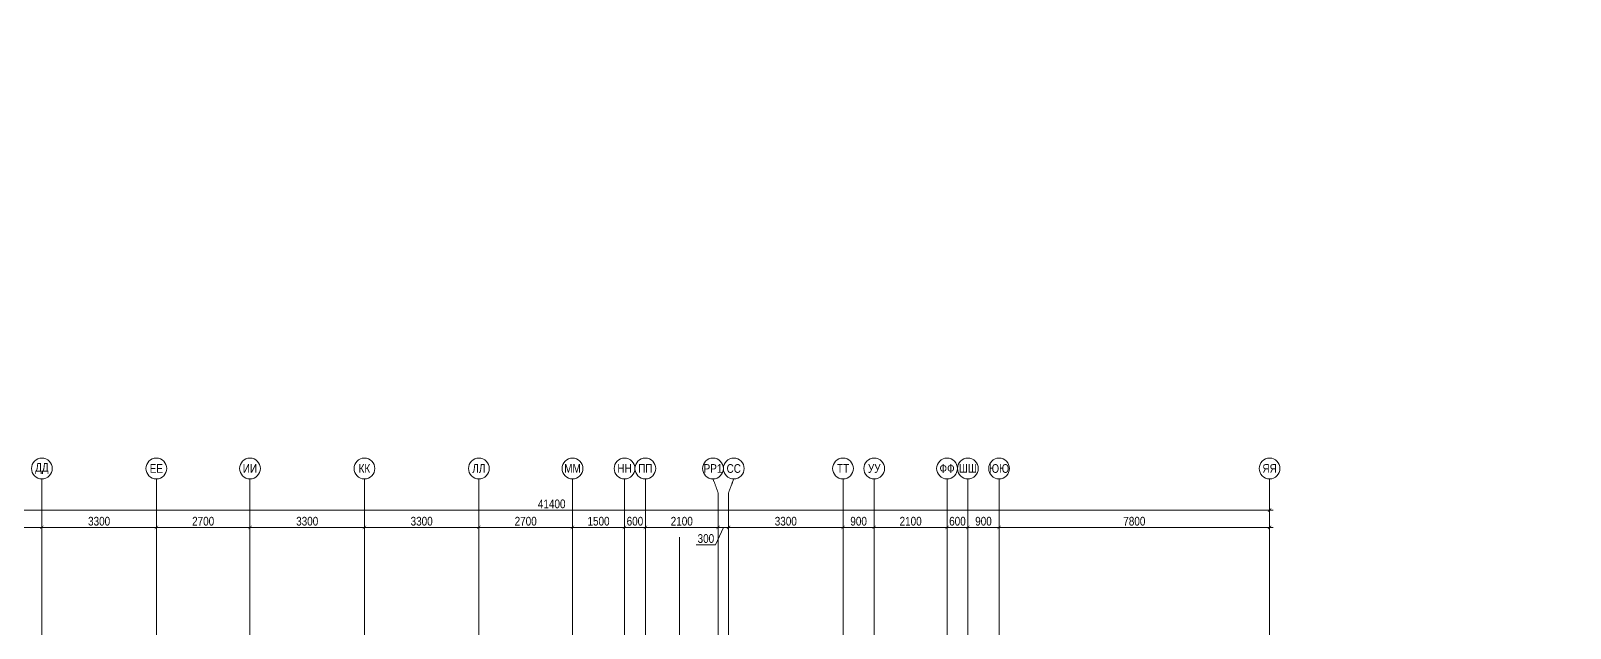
# Model space of a CAD drawing. Header units: millimetres. Extents: x -65509 to 912790, y 446 to 713294.
# Drawn here: x 468481 to 512869, y 641914 to 659149 of the extents above; entities that cross this region are included whole.
import ezdxf
from ezdxf import colors
from ezdxf.entities.mleader import LeaderData, LeaderLine
from ezdxf.enums import TextEntityAlignment as Align
from ezdxf.math import Vec2, Vec3

# ---------------------------------------------------------------- set-up
doc = ezdxf.new("R2010")
doc.units = ezdxf.units.MM
doc.linetypes.add('CENTER2', pattern=[28.575, 19.05, -3.175, 3.175, -3.175])
doc.linetypes.add('DASHED', pattern=[19.05, 12.7, -6.35])
doc.layers.get('Defpoints').update_dxf_attribs({"color": 250})
doc.layers.add('АР_Делит', color=250, linetype='Continuous', lineweight=0, plot=False)
for name, color, linetype, lineweight in [('АР_Разрезы марка', 7, 'Continuous', 13), ('РД_Оси_100', 250, 'Continuous', 0), ('РД_Оси_размер', 250, 'Continuous', 0)]:
    doc.layers.add(name, color=color, linetype=linetype, lineweight=lineweight)
doc.styles.add('style1', font='ARIALN.TTF')
doc.styles.add('ккк', font='isocpeur.ttf', dxfattribs={"width": 0.85, "oblique": 15})
doc.dimstyles.new('Dim100_ареал', dxfattribs={"dimscale": 100, "dimtxt": 2.5, "dimasz": 1, "dimexe": 1, "dimexo": 1, "dimgap": 0.5, "dimtad": 1, "dimzin": 12, "dimdsep": 46, "dimtxsty": 'style1', "dimblk": 'ARCHTICK', "dimcen": 1, "dimdle": 1, "dimclrd": 256, "dimclre": 256, "dimaunit": 1, "dimadec": 0, "dimazin": 3, "dimtfac": 1, "dimtmove": 1, "dimatfit": 3, "dimldrblk": 'OPEN30', "dimfxl": 4, "dimfxlon": 1, "dimtolj": 1, "dimtzin": 0, "dimlwd": 9, "dimlwe": 9, "dimarcsym": 0})

# ---------------------------------------------------------------- blocks, each defined once
blk = doc.blocks.new('A-iden')
at = {"linetype": 'Continuous', "lineweight": 5}
blk.add_circle((0, -4), 3, dxfattribs=at)
at = {"color": 0, "linetype": 'Continuous', "lineweight": 20, "style": 'ккк', "width": 0.85}
blk.add_attdef('ID', text='', height=8, dxfattribs=at).set_placement((0.31, -3.85), align=Align.MIDDLE_CENTER)
blk = doc.blocks.new('_ArchTick')
at = {"color": 0, "linetype": 'ByBlock', "const_width": 0.15}
blk.add_lwpolyline([(-0.5, -0.5), (0.5, 0.5)], dxfattribs=at)
blk = doc.blocks.new('*D227')
at = {"layer": 'Defpoints', "color": 0, "transparency": 16777216}
for p in [(114600, 139039), (73200, 137039), (114600, 137039)]:
    blk.add_point(p, dxfattribs=at)
at = {"layer": 'РД_Оси_размер', "color": 0, "lineweight": 5, "transparency": 16777216}
for p, q in [((73100, 139039), (114700, 139039)), ((73200, 138839), (73200, 139139)), ((114600, 138839), (114600, 139139))]:
    blk.add_line(p, q, dxfattribs=at)
at = {"layer": 'РД_Оси_размер', "color": 0, "lineweight": 5, "transparency": 16777216, "xscale": 100, "yscale": 100, "zscale": 100, "rotation": 180}
blk.add_blockref('_ArchTick', (73200, 139039), dxfattribs=at)
at = {"layer": 'РД_Оси_размер', "color": 0, "lineweight": 5, "transparency": 16777216, "xscale": 100, "yscale": 100, "zscale": 100}
blk.add_blockref('_ArchTick', (114600, 139039), dxfattribs=at)
at = {"layer": 'РД_Оси_размер', "color": 0, "transparency": 16777216, "insert": (93900, 139216), "char_height": 250, "attachment_point": 5, "style": 'style1'}
blk.add_mtext('\\A1;41400', dxfattribs=at)
blk = doc.blocks.new('_Open30')
at = {"color": 0, "linetype": 'ByBlock', "lineweight": -2}
for p, q in [((-1, 0.27), (0, 0)), ((0, 0), (-1, -0.27)), ((0, 0), (-1, 0))]:
    blk.add_line(p, q, dxfattribs=at)
blk = doc.blocks.new('*D390')
at = {"layer": 'Defpoints', "color": 0, "transparency": 16777216}
for p in [(79200, 138539), (76500, 137039), (79200, 137039)]:
    blk.add_point(p, dxfattribs=at)
at = {"layer": 'РД_Оси_размер', "color": 0, "lineweight": 5, "transparency": 16777216}
for p, q in [((76400, 138539), (79300, 138539)), ((76500, 138339), (76500, 138639)), ((79200, 138339), (79200, 138639))]:
    blk.add_line(p, q, dxfattribs=at)
at = {"layer": 'РД_Оси_размер', "color": 0, "lineweight": 5, "transparency": 16777216, "xscale": 100, "yscale": 100, "zscale": 100, "rotation": 180}
blk.add_blockref('_ArchTick', (76500, 138539), dxfattribs=at)
at = {"layer": 'РД_Оси_размер', "color": 0, "lineweight": 5, "transparency": 16777216, "xscale": 100, "yscale": 100, "zscale": 100}
blk.add_blockref('_ArchTick', (79200, 138539), dxfattribs=at)
at = {"layer": 'РД_Оси_размер', "color": 0, "transparency": 16777216, "insert": (77850, 138716), "char_height": 250, "attachment_point": 5, "style": 'style1'}
blk.add_mtext('\\A1;2700', dxfattribs=at)
blk = doc.blocks.new('*D339')
at = {"layer": 'Defpoints', "color": 0, "transparency": 16777216}
for p in [(82500, 138539), (79200, 137039), (82500, 137039)]:
    blk.add_point(p, dxfattribs=at)
at = {"layer": 'РД_Оси_размер', "color": 0, "lineweight": 5, "transparency": 16777216}
for p, q in [((79100, 138539), (82600, 138539)), ((79200, 138339), (79200, 138639)), ((82500, 138339), (82500, 138639))]:
    blk.add_line(p, q, dxfattribs=at)
at = {"layer": 'РД_Оси_размер', "color": 0, "lineweight": 5, "transparency": 16777216, "xscale": 100, "yscale": 100, "zscale": 100, "rotation": 180}
blk.add_blockref('_ArchTick', (79200, 138539), dxfattribs=at)
at = {"layer": 'РД_Оси_размер', "color": 0, "lineweight": 5, "transparency": 16777216, "xscale": 100, "yscale": 100, "zscale": 100}
blk.add_blockref('_ArchTick', (82500, 138539), dxfattribs=at)
at = {"layer": 'РД_Оси_размер', "color": 0, "transparency": 16777216, "insert": (80850, 138716), "char_height": 250, "attachment_point": 5, "style": 'style1'}
blk.add_mtext('\\A1;3300', dxfattribs=at)
blk = doc.blocks.new('*D340')
at = {"layer": 'Defpoints', "color": 0, "transparency": 16777216}
for p in [(85200, 138539), (82500, 137039), (85200, 137039)]:
    blk.add_point(p, dxfattribs=at)
at = {"layer": 'РД_Оси_размер', "color": 0, "lineweight": 5, "transparency": 16777216}
for p, q in [((82400, 138539), (85300, 138539)), ((82500, 138339), (82500, 138639)), ((85200, 138339), (85200, 138639))]:
    blk.add_line(p, q, dxfattribs=at)
at = {"layer": 'РД_Оси_размер', "color": 0, "lineweight": 5, "transparency": 16777216, "xscale": 100, "yscale": 100, "zscale": 100, "rotation": 180}
blk.add_blockref('_ArchTick', (82500, 138539), dxfattribs=at)
at = {"layer": 'РД_Оси_размер', "color": 0, "lineweight": 5, "transparency": 16777216, "xscale": 100, "yscale": 100, "zscale": 100}
blk.add_blockref('_ArchTick', (85200, 138539), dxfattribs=at)
at = {"layer": 'РД_Оси_размер', "color": 0, "transparency": 16777216, "insert": (83850, 138716), "char_height": 250, "attachment_point": 5, "style": 'style1'}
blk.add_mtext('\\A1;2700', dxfattribs=at)
blk = doc.blocks.new('*D341')
at = {"layer": 'Defpoints', "color": 0, "transparency": 16777216}
for p in [(88500, 138539), (85200, 137039), (88500, 137039)]:
    blk.add_point(p, dxfattribs=at)
at = {"layer": 'РД_Оси_размер', "color": 0, "lineweight": 5, "transparency": 16777216}
for p, q in [((85100, 138539), (88600, 138539)), ((85200, 138339), (85200, 138639)), ((88500, 138339), (88500, 138639))]:
    blk.add_line(p, q, dxfattribs=at)
at = {"layer": 'РД_Оси_размер', "color": 0, "lineweight": 5, "transparency": 16777216, "xscale": 100, "yscale": 100, "zscale": 100, "rotation": 180}
blk.add_blockref('_ArchTick', (85200, 138539), dxfattribs=at)
at = {"layer": 'РД_Оси_размер', "color": 0, "lineweight": 5, "transparency": 16777216, "xscale": 100, "yscale": 100, "zscale": 100}
blk.add_blockref('_ArchTick', (88500, 138539), dxfattribs=at)
at = {"layer": 'РД_Оси_размер', "color": 0, "transparency": 16777216, "insert": (86850, 138716), "char_height": 250, "attachment_point": 5, "style": 'style1'}
blk.add_mtext('\\A1;3300', dxfattribs=at)
blk = doc.blocks.new('*D342')
at = {"layer": 'Defpoints', "color": 0, "transparency": 16777216}
for p in [(91800, 138539), (88500, 137039), (91800, 137039)]:
    blk.add_point(p, dxfattribs=at)
at = {"layer": 'РД_Оси_размер', "color": 0, "lineweight": 5, "transparency": 16777216}
for p, q in [((88400, 138539), (91900, 138539)), ((88500, 138339), (88500, 138639)), ((91800, 138339), (91800, 138639))]:
    blk.add_line(p, q, dxfattribs=at)
at = {"layer": 'РД_Оси_размер', "color": 0, "lineweight": 5, "transparency": 16777216, "xscale": 100, "yscale": 100, "zscale": 100, "rotation": 180}
blk.add_blockref('_ArchTick', (88500, 138539), dxfattribs=at)
at = {"layer": 'РД_Оси_размер', "color": 0, "lineweight": 5, "transparency": 16777216, "xscale": 100, "yscale": 100, "zscale": 100}
blk.add_blockref('_ArchTick', (91800, 138539), dxfattribs=at)
at = {"layer": 'РД_Оси_размер', "color": 0, "transparency": 16777216, "insert": (90150, 138716), "char_height": 250, "attachment_point": 5, "style": 'style1'}
blk.add_mtext('\\A1;3300', dxfattribs=at)
blk = doc.blocks.new('*D343')
at = {"layer": 'Defpoints', "color": 0, "transparency": 16777216}
for p in [(94500, 138539), (91800, 137039), (94500, 137039)]:
    blk.add_point(p, dxfattribs=at)
at = {"layer": 'РД_Оси_размер', "color": 0, "lineweight": 5, "transparency": 16777216}
for p, q in [((91700, 138539), (94600, 138539)), ((91800, 138339), (91800, 138639)), ((94500, 138339), (94500, 138639))]:
    blk.add_line(p, q, dxfattribs=at)
at = {"layer": 'РД_Оси_размер', "color": 0, "lineweight": 5, "transparency": 16777216, "xscale": 100, "yscale": 100, "zscale": 100, "rotation": 180}
blk.add_blockref('_ArchTick', (91800, 138539), dxfattribs=at)
at = {"layer": 'РД_Оси_размер', "color": 0, "lineweight": 5, "transparency": 16777216, "xscale": 100, "yscale": 100, "zscale": 100}
blk.add_blockref('_ArchTick', (94500, 138539), dxfattribs=at)
at = {"layer": 'РД_Оси_размер', "color": 0, "transparency": 16777216, "insert": (93150, 138716), "char_height": 250, "attachment_point": 5, "style": 'style1'}
blk.add_mtext('\\A1;2700', dxfattribs=at)
blk = doc.blocks.new('*D344')
at = {"layer": 'Defpoints', "color": 0, "transparency": 16777216}
for p in [(96000, 138539), (94500, 137039), (96000, 137039)]:
    blk.add_point(p, dxfattribs=at)
at = {"layer": 'РД_Оси_размер', "color": 0, "lineweight": 5, "transparency": 16777216}
for p, q in [((94400, 138539), (96100, 138539)), ((94500, 138339), (94500, 138639)), ((96000, 138339), (96000, 138639))]:
    blk.add_line(p, q, dxfattribs=at)
at = {"layer": 'РД_Оси_размер', "color": 0, "lineweight": 5, "transparency": 16777216, "xscale": 100, "yscale": 100, "zscale": 100, "rotation": 180}
blk.add_blockref('_ArchTick', (94500, 138539), dxfattribs=at)
at = {"layer": 'РД_Оси_размер', "color": 0, "lineweight": 5, "transparency": 16777216, "xscale": 100, "yscale": 100, "zscale": 100}
blk.add_blockref('_ArchTick', (96000, 138539), dxfattribs=at)
at = {"layer": 'РД_Оси_размер', "color": 0, "transparency": 16777216, "insert": (95250, 138716), "char_height": 250, "attachment_point": 5, "style": 'style1'}
blk.add_mtext('\\A1;1500', dxfattribs=at)
blk = doc.blocks.new('*D345')
at = {"layer": 'Defpoints', "color": 0, "transparency": 16777216}
for p in [(96600, 138539), (96000, 137039), (96600, 137039)]:
    blk.add_point(p, dxfattribs=at)
at = {"layer": 'РД_Оси_размер', "color": 0, "lineweight": 5, "transparency": 16777216}
for p, q in [((95900, 138539), (96700, 138539)), ((96000, 138339), (96000, 138639)), ((96600, 138339), (96600, 138639))]:
    blk.add_line(p, q, dxfattribs=at)
at = {"layer": 'РД_Оси_размер', "color": 0, "lineweight": 5, "transparency": 16777216, "xscale": 100, "yscale": 100, "zscale": 100, "rotation": 180}
blk.add_blockref('_ArchTick', (96000, 138539), dxfattribs=at)
at = {"layer": 'РД_Оси_размер', "color": 0, "lineweight": 5, "transparency": 16777216, "xscale": 100, "yscale": 100, "zscale": 100}
blk.add_blockref('_ArchTick', (96600, 138539), dxfattribs=at)
at = {"layer": 'РД_Оси_размер', "color": 0, "transparency": 16777216, "insert": (96300, 138716), "char_height": 250, "attachment_point": 5, "style": 'style1'}
blk.add_mtext('\\A1;600', dxfattribs=at)
blk = doc.blocks.new('*D411')
at = {"layer": 'Defpoints', "color": 0, "transparency": 16777216}
for p in [(98700, 138539), (96600, 137039), (98700, 137039)]:
    blk.add_point(p, dxfattribs=at)
at = {"layer": 'РД_Оси_размер', "color": 0, "lineweight": 5, "transparency": 16777216}
for p, q in [((96500, 138539), (98800, 138539)), ((96600, 138339), (96600, 138639)), ((98700, 138339), (98700, 138639))]:
    blk.add_line(p, q, dxfattribs=at)
at = {"layer": 'РД_Оси_размер', "color": 0, "lineweight": 5, "transparency": 16777216, "xscale": 100, "yscale": 100, "zscale": 100, "rotation": 180}
blk.add_blockref('_ArchTick', (96600, 138539), dxfattribs=at)
at = {"layer": 'РД_Оси_размер', "color": 0, "lineweight": 5, "transparency": 16777216, "xscale": 100, "yscale": 100, "zscale": 100}
blk.add_blockref('_ArchTick', (98700, 138539), dxfattribs=at)
at = {"layer": 'РД_Оси_размер', "color": 0, "transparency": 16777216, "insert": (97650, 138716), "char_height": 250, "attachment_point": 5, "style": 'style1'}
blk.add_mtext('\\A1;2100', dxfattribs=at)
blk = doc.blocks.new('*D412')
at = {"layer": 'Defpoints', "color": 0, "transparency": 16777216}
for p in [(99000, 138539), (98700, 137039), (99000, 137039)]:
    blk.add_point(p, dxfattribs=at)
at = {"layer": 'РД_Оси_размер', "color": 0, "lineweight": 5, "transparency": 16777216}
for p, q in [((98600, 138539), (99100, 138539)), ((98850, 138539), (98622, 138039)), ((98700, 138339), (98700, 138639)), ((99000, 138339), (99000, 138639)), ((98622, 138039), (98070, 138039))]:
    blk.add_line(p, q, dxfattribs=at)
at = {"layer": 'РД_Оси_размер', "color": 0, "lineweight": 5, "transparency": 16777216, "xscale": 100, "yscale": 100, "zscale": 100, "rotation": 180}
blk.add_blockref('_ArchTick', (98700, 138539), dxfattribs=at)
at = {"layer": 'РД_Оси_размер', "color": 0, "lineweight": 5, "transparency": 16777216, "xscale": 100, "yscale": 100, "zscale": 100}
blk.add_blockref('_ArchTick', (99000, 138539), dxfattribs=at)
at = {"layer": 'РД_Оси_размер', "color": 0, "transparency": 16777216, "insert": (98346, 138216), "char_height": 250, "attachment_point": 5, "style": 'style1'}
blk.add_mtext('\\A1;300', dxfattribs=at)
blk = doc.blocks.new('*D413')
at = {"layer": 'Defpoints', "color": 0, "transparency": 16777216}
for p in [(102300, 138539), (99000, 137039), (102300, 137039)]:
    blk.add_point(p, dxfattribs=at)
at = {"layer": 'РД_Оси_размер', "color": 0, "lineweight": 5, "transparency": 16777216}
for p, q in [((98900, 138539), (102400, 138539)), ((99000, 138339), (99000, 138639)), ((102300, 138339), (102300, 138639))]:
    blk.add_line(p, q, dxfattribs=at)
at = {"layer": 'РД_Оси_размер', "color": 0, "lineweight": 5, "transparency": 16777216, "xscale": 100, "yscale": 100, "zscale": 100, "rotation": 180}
blk.add_blockref('_ArchTick', (99000, 138539), dxfattribs=at)
at = {"layer": 'РД_Оси_размер', "color": 0, "lineweight": 5, "transparency": 16777216, "xscale": 100, "yscale": 100, "zscale": 100}
blk.add_blockref('_ArchTick', (102300, 138539), dxfattribs=at)
at = {"layer": 'РД_Оси_размер', "color": 0, "transparency": 16777216, "insert": (100650, 138716), "char_height": 250, "attachment_point": 5, "style": 'style1'}
blk.add_mtext('\\A1;3300', dxfattribs=at)
blk = doc.blocks.new('*D414')
at = {"layer": 'Defpoints', "color": 0, "transparency": 16777216}
for p in [(103200, 138539), (102300, 137039), (103200, 137039)]:
    blk.add_point(p, dxfattribs=at)
at = {"layer": 'РД_Оси_размер', "color": 0, "lineweight": 5, "transparency": 16777216}
for p, q in [((102200, 138539), (103300, 138539)), ((102300, 138339), (102300, 138639)), ((103200, 138339), (103200, 138639))]:
    blk.add_line(p, q, dxfattribs=at)
at = {"layer": 'РД_Оси_размер', "color": 0, "lineweight": 5, "transparency": 16777216, "xscale": 100, "yscale": 100, "zscale": 100, "rotation": 180}
blk.add_blockref('_ArchTick', (102300, 138539), dxfattribs=at)
at = {"layer": 'РД_Оси_размер', "color": 0, "lineweight": 5, "transparency": 16777216, "xscale": 100, "yscale": 100, "zscale": 100}
blk.add_blockref('_ArchTick', (103200, 138539), dxfattribs=at)
at = {"layer": 'РД_Оси_размер', "color": 0, "transparency": 16777216, "insert": (102750, 138716), "char_height": 250, "attachment_point": 5, "style": 'style1'}
blk.add_mtext('\\A1;900', dxfattribs=at)
blk = doc.blocks.new('*D415')
at = {"layer": 'Defpoints', "color": 0, "transparency": 16777216}
for p in [(105300, 138539), (103200, 137039), (105300, 137039)]:
    blk.add_point(p, dxfattribs=at)
at = {"layer": 'РД_Оси_размер', "color": 0, "lineweight": 5, "transparency": 16777216}
for p, q in [((103100, 138539), (105400, 138539)), ((103200, 138339), (103200, 138639)), ((105300, 138339), (105300, 138639))]:
    blk.add_line(p, q, dxfattribs=at)
at = {"layer": 'РД_Оси_размер', "color": 0, "lineweight": 5, "transparency": 16777216, "xscale": 100, "yscale": 100, "zscale": 100, "rotation": 180}
blk.add_blockref('_ArchTick', (103200, 138539), dxfattribs=at)
at = {"layer": 'РД_Оси_размер', "color": 0, "lineweight": 5, "transparency": 16777216, "xscale": 100, "yscale": 100, "zscale": 100}
blk.add_blockref('_ArchTick', (105300, 138539), dxfattribs=at)
at = {"layer": 'РД_Оси_размер', "color": 0, "transparency": 16777216, "insert": (104250, 138716), "char_height": 250, "attachment_point": 5, "style": 'style1'}
blk.add_mtext('\\A1;2100', dxfattribs=at)
blk = doc.blocks.new('*D416')
at = {"layer": 'Defpoints', "color": 0, "transparency": 16777216}
for p in [(105900, 138539), (105300, 137039), (105900, 137039)]:
    blk.add_point(p, dxfattribs=at)
at = {"layer": 'РД_Оси_размер', "color": 0, "lineweight": 5, "transparency": 16777216}
for p, q in [((105200, 138539), (106000, 138539)), ((105300, 138339), (105300, 138639)), ((105900, 138339), (105900, 138639))]:
    blk.add_line(p, q, dxfattribs=at)
at = {"layer": 'РД_Оси_размер', "color": 0, "lineweight": 5, "transparency": 16777216, "xscale": 100, "yscale": 100, "zscale": 100, "rotation": 180}
blk.add_blockref('_ArchTick', (105300, 138539), dxfattribs=at)
at = {"layer": 'РД_Оси_размер', "color": 0, "lineweight": 5, "transparency": 16777216, "xscale": 100, "yscale": 100, "zscale": 100}
blk.add_blockref('_ArchTick', (105900, 138539), dxfattribs=at)
at = {"layer": 'РД_Оси_размер', "color": 0, "transparency": 16777216, "insert": (105600, 138716), "char_height": 250, "attachment_point": 5, "style": 'style1'}
blk.add_mtext('\\A1;600', dxfattribs=at)
blk = doc.blocks.new('*D417')
at = {"layer": 'Defpoints', "color": 0, "transparency": 16777216}
for p in [(106800, 138539), (105900, 137039), (106800, 137039)]:
    blk.add_point(p, dxfattribs=at)
at = {"layer": 'РД_Оси_размер', "color": 0, "lineweight": 5, "transparency": 16777216}
for p, q in [((105800, 138539), (106900, 138539)), ((105900, 138339), (105900, 138639)), ((106800, 138339), (106800, 138639))]:
    blk.add_line(p, q, dxfattribs=at)
at = {"layer": 'РД_Оси_размер', "color": 0, "lineweight": 5, "transparency": 16777216, "xscale": 100, "yscale": 100, "zscale": 100, "rotation": 180}
blk.add_blockref('_ArchTick', (105900, 138539), dxfattribs=at)
at = {"layer": 'РД_Оси_размер', "color": 0, "lineweight": 5, "transparency": 16777216, "xscale": 100, "yscale": 100, "zscale": 100}
blk.add_blockref('_ArchTick', (106800, 138539), dxfattribs=at)
at = {"layer": 'РД_Оси_размер', "color": 0, "transparency": 16777216, "insert": (106350, 138716), "char_height": 250, "attachment_point": 5, "style": 'style1'}
blk.add_mtext('\\A1;900', dxfattribs=at)
blk = doc.blocks.new('*D418')
at = {"layer": 'Defpoints', "color": 0, "transparency": 16777216}
for p in [(114600, 138539), (106800, 137039), (114600, 137039)]:
    blk.add_point(p, dxfattribs=at)
at = {"layer": 'РД_Оси_размер', "color": 0, "lineweight": 5, "transparency": 16777216}
for p, q in [((106700, 138539), (114700, 138539)), ((106800, 138339), (106800, 138639)), ((114600, 138339), (114600, 138639))]:
    blk.add_line(p, q, dxfattribs=at)
at = {"layer": 'РД_Оси_размер', "color": 0, "lineweight": 5, "transparency": 16777216, "xscale": 100, "yscale": 100, "zscale": 100, "rotation": 180}
blk.add_blockref('_ArchTick', (106800, 138539), dxfattribs=at)
at = {"layer": 'РД_Оси_размер', "color": 0, "lineweight": 5, "transparency": 16777216, "xscale": 100, "yscale": 100, "zscale": 100}
blk.add_blockref('_ArchTick', (114600, 138539), dxfattribs=at)
at = {"layer": 'РД_Оси_размер', "color": 0, "transparency": 16777216, "insert": (110700, 138716), "char_height": 250, "attachment_point": 5, "style": 'style1'}
blk.add_mtext('\\A1;7800', dxfattribs=at)
blk = doc.blocks.new('СОШ_2200_АР_ОСИ_М100_28.05.24')
at = {"layer": 'РД_Оси_100', "linetype": 'CENTER2'}
for p, q in [((79200, -6155), (79200, 139938.679)), ((85200, -6155), (85200, 139938.679)), ((88500, -6155), (88500, 139938.679)), ((91800, -6155), (91800, 139938.679)), ((94500, -6155), (94500, 139938.679)), ((96000, -6155), (96000, 139938.679)), ((102300, -6155), (102300, 139938.679)), ((114600, -6155), (114600, 139938.679))]:
    blk.add_line(p, q, dxfattribs=at)
for points in [[(82500, 139938.679), (82500, -6155)], [(96600, -6155), (96600, 139938.679)], [(98700, -6194.98), (98700, 139538.679), (98550, 139938.679)], [(99000, -6195.83), (99000, 139538.679), (99150, 139938.679)], [(103200, -6155), (103200, 139938.679)], [(105300, -6155), (105300, 139938.679)], [(105900, 139938.679), (105900, -6155)], [(106800, -6155), (106800, 139938.679)]]:
    blk.add_lwpolyline(points, dxfattribs=at)
at = {"layer": 'РД_Оси_100', "color": 0}
ref = blk.add_blockref('A-iden', (79200, 140638.679), dxfattribs=dict(at, xscale=100, yscale=100, zscale=100))
ref.add_attrib('ID', 'ДД', dxfattribs={"layer": '0', "linetype": 'Continuous', "height": 250, "style": 'style1'}).set_placement((79200, 140238.679), align=Align.MIDDLE)
ref = blk.add_blockref('A-iden', (82500.02, 140638.679), dxfattribs=dict(at, xscale=100, yscale=100, zscale=100))
ref.add_attrib('ID', 'ЕЕ', dxfattribs={"layer": '0', "linetype": 'Continuous', "height": 250, "style": 'style1'}).set_placement((82500.02, 140238.679), align=Align.MIDDLE)
ref = blk.add_blockref('A-iden', (85200, 140638.679), dxfattribs=dict(at, xscale=100, yscale=100, zscale=100))
ref.add_attrib('ID', 'ИИ', dxfattribs={"layer": '0', "linetype": 'Continuous', "height": 250, "style": 'style1'}).set_placement((85200, 140238.679), align=Align.MIDDLE)
ref = blk.add_blockref('A-iden', (88500, 140638.679), dxfattribs=dict(at, xscale=100, yscale=100, zscale=100))
ref.add_attrib('ID', 'КК', dxfattribs={"layer": '0', "linetype": 'Continuous', "height": 250, "style": 'style1'}).set_placement((88500, 140238.679), align=Align.MIDDLE)
ref = blk.add_blockref('A-iden', (91800, 140638.679), dxfattribs=dict(at, xscale=100, yscale=100, zscale=100))
ref.add_attrib('ID', 'ЛЛ', dxfattribs={"layer": '0', "linetype": 'Continuous', "height": 250, "style": 'style1'}).set_placement((91800, 140238.679), align=Align.MIDDLE)
ref = blk.add_blockref('A-iden', (94500, 140638.679), dxfattribs=dict(at, xscale=100, yscale=100, zscale=100))
ref.add_attrib('ID', 'ММ', dxfattribs={"layer": '0', "linetype": 'Continuous', "height": 250, "style": 'style1'}).set_placement((94500, 140238.679), align=Align.MIDDLE)
ref = blk.add_blockref('A-iden', (96000, 140638.679), dxfattribs=dict(at, xscale=100, yscale=100, zscale=100))
ref.add_attrib('ID', 'НН', dxfattribs={"layer": '0', "linetype": 'Continuous', "height": 250, "style": 'style1'}).set_placement((96000, 140238.679), align=Align.MIDDLE)
ref = blk.add_blockref('A-iden', (96600, 140638.679), dxfattribs=dict(at, xscale=100, yscale=100, zscale=100))
ref.add_attrib('ID', 'ПП', dxfattribs={"layer": '0', "linetype": 'Continuous', "height": 250, "style": 'style1'}).set_placement((96600, 140238.679), align=Align.MIDDLE)
ref = blk.add_blockref('A-iden', (98550, 140638.679), dxfattribs=dict(at, xscale=100, yscale=100, zscale=100))
ref.add_attrib('ID', 'РР1', dxfattribs={"layer": '0', "linetype": 'Continuous', "height": 250, "style": 'style1'}).set_placement((98550, 140238.679), align=Align.MIDDLE)
ref = blk.add_blockref('A-iden', (99150, 140638.679), dxfattribs=dict(at, xscale=100, yscale=100, zscale=100))
ref.add_attrib('ID', 'СС', dxfattribs={"layer": '0', "linetype": 'Continuous', "height": 250, "style": 'style1'}).set_placement((99150, 140238.679), align=Align.MIDDLE)
ref = blk.add_blockref('A-iden', (102300, 140638.679), dxfattribs=dict(at, xscale=100, yscale=100, zscale=100))
ref.add_attrib('ID', 'ТТ', dxfattribs={"layer": '0', "linetype": 'Continuous', "height": 250, "style": 'style1'}).set_placement((102300, 140238.679), align=Align.MIDDLE)
ref = blk.add_blockref('A-iden', (103200, 140638.679), dxfattribs=dict(at, xscale=100, yscale=100, zscale=100))
ref.add_attrib('ID', 'УУ', dxfattribs={"layer": '0', "linetype": 'Continuous', "height": 250, "style": 'style1'}).set_placement((103200, 140238.679), align=Align.MIDDLE)
ref = blk.add_blockref('A-iden', (105300, 140638.679), dxfattribs=dict(at, xscale=100, yscale=100, zscale=100))
ref.add_attrib('ID', 'ФФ', dxfattribs={"layer": '0', "linetype": 'Continuous', "height": 250, "style": 'style1'}).set_placement((105300, 140238.679), align=Align.MIDDLE)
ref = blk.add_blockref('A-iden', (105900, 140638.679), dxfattribs=dict(at, xscale=100, yscale=100, zscale=100))
ref.add_attrib('ID', 'ШШ', dxfattribs={"layer": '0', "linetype": 'Continuous', "height": 250, "style": 'style1'}).set_placement((105900, 140238.679), align=Align.MIDDLE)
ref = blk.add_blockref('A-iden', (106800, 140638.679), dxfattribs=dict(at, xscale=100, yscale=100, zscale=100))
ref.add_attrib('ID', 'ЮЮ', dxfattribs={"layer": '0', "linetype": 'Continuous', "height": 250, "style": 'style1'}).set_placement((106800, 140238.679), align=Align.MIDDLE)
ref = blk.add_blockref('A-iden', (114600, 140638.679), dxfattribs=dict(at, xscale=100, yscale=100, zscale=100))
ref.add_attrib('ID', 'ЯЯ', dxfattribs={"layer": '0', "linetype": 'Continuous', "height": 250, "style": 'style1'}).set_placement((114600, 140238.679), align=Align.MIDDLE)
at = {"layer": 'РД_Оси_размер'}
for base, p1, p2, picture, middle in [((114600, 139038.679), (73200, 137038.679), (114600, 137038.679), '*D227', (93900, 139216.322)), ((79200, 138538.679), (76500, 137038.679), (79200, 137038.679), '*D390', (77850, 138716.322)), ((82500, 138538.679), (79200, 137038.679), (82500, 137038.679), '*D339', (80850, 138716.322)), ((85200, 138538.679), (82500, 137038.679), (85200, 137038.679), '*D340', (83850, 138716.322)), ((88500, 138538.679), (85200, 137038.679), (88500, 137038.679), '*D341', (86850, 138716.322)), ((91800, 138538.679), (88500, 137038.679), (91800, 137038.679), '*D342', (90150, 138716.322)), ((94500, 138538.679), (91800, 137038.679), (94500, 137038.679), '*D343', (93150, 138716.322)), ((96000, 138538.679), (94500, 137038.679), (96000, 137038.679), '*D344', (95250, 138716.322)), ((96600, 138538.679), (96000, 137038.679), (96600, 137038.679), '*D345', (96300, 138716.322)), ((98700, 138538.679), (96600, 137038.679), (98700, 137038.679), '*D411', (97650, 138716.322)), ((102300, 138538.679), (99000, 137038.679), (102300, 137038.679), '*D413', (100650, 138716.322)), ((103200, 138538.679), (102300, 137038.679), (103200, 137038.679), '*D414', (102750, 138716.322)), ((105300, 138538.679), (103200, 137038.679), (105300, 137038.679), '*D415', (104250, 138716.322)), ((105900, 138538.679), (105300, 137038.679), (105900, 137038.679), '*D416', (105600, 138716.322)), ((106800, 138538.679), (105900, 137038.679), (106800, 137038.679), '*D417', (106350, 138716.322)), ((114600, 138538.679), (106800, 137038.679), (114600, 137038.679), '*D418', (110700, 138716.322))]:
    dim = blk.add_linear_dim(base=base, p1=p1, p2=p2, dimstyle='Dim100_ареал', dxfattribs=at)
    dim.commit()
    dim.dimension.update_dxf_attribs({"geometry": picture, "text_midpoint": middle})
dim = blk.add_linear_dim(base=(99000, 138538.679), p1=(98700, 137038.679), p2=(99000, 137038.679), dimstyle='Dim100_ареал', dxfattribs=at)
dim.commit()
dim.dimension.update_dxf_attribs({"geometry": '*D412', "text_midpoint": (98572.453, 138038.679), "dimtype": 128})

msp = doc.modelspace()

# ---------------------------------------------------------------- linework, layer by layer
at = {"layer": 'АР_Разрезы марка', "linetype": 'DASHED', "lineweight": 0}
msp.add_lwpolyline([(487187.962, 644536.098), (487187.962, 606919.885), (485174.99, 606919.885), (485174.99, 504313.634)], dxfattribs=at)

# ---------------------------------------------------------------- block references
at = {"layer": 'РД_Оси_100'}
msp.add_blockref('СОШ_2200_АР_ОСИ_М100_28.05.24', (389600.882, 506283.318), dxfattribs=at)

# ---------------------------------------------------------------- leaders
at = {"layer": 'АР_Делит'}
ml = msp.add_multileader_mtext('Standard', dxfattribs=at)
ml.set_content('предусмотреть лорбик_файерборд по мет.каркасу  от ФГ-15 до покрытия фермы/перекрытия', color=256, style='style1')
ml.set_leader_properties(color=256)
ml.build(insert=Vec2(0, 0))
ml.multileader.update_dxf_attribs({"has_dogleg": 0, "text_left_attachment_type": 6, "text_right_attachment_type": 6, "arrow_head_size": 500, "scale": 100})
ctx = ml.context
ctx.base_point, ctx.scale, ctx.char_height, ctx.arrow_head_size, ctx.landing_gap_size, ctx.plane_origin, ctx.plane_x_axis, ctx.plane_y_axis = Vec3(427558.207, 588605.03), 100, 300, 500, 50, Vec3(409878.206, 573003.983), Vec3(1, 0.00000001), Vec3(-0.00000001, 1)
ctx.left_attachment, ctx.right_attachment = 6, 6
notes = []
notes.append((ctx, [(1, (1, 1, 0), (427550.207, 588605.03), (1, 0.00000001), 8, [(0, [(436950.881, 590853.318)], 0, []), (1, [(401750.882, 659149.318)], 0, [])])]))
ctx.mtext.insert, ctx.mtext.text_direction, ctx.mtext.rotation, ctx.mtext.width, ctx.mtext.defined_height, ctx.mtext.flow_direction = Vec3(427608.207, 588988.318), Vec3(1, 0.00000001), 0.00000001, 4538.94863, 395.157, 5
for ctx, leaders in notes:
    for number, flags, end, landing, length, lines in leaders:
        leader = LeaderData()
        leader.index, (leader.has_last_leader_line, leader.has_dogleg_vector, leader.attachment_direction) = number, flags
        leader.last_leader_point, leader.dogleg_vector, leader.dogleg_length = Vec3(end), Vec3(landing), length
        for number, points, colour, breaks in lines:
            line = LeaderLine()
            line.index, line.vertices, line.color, line.breaks = number, Vec3.list(points), colors.encode_raw_color(colour), breaks
            leader.lines.append(line)
        ctx.leaders.append(leader)

doc.saveas('drawing.dxf')
